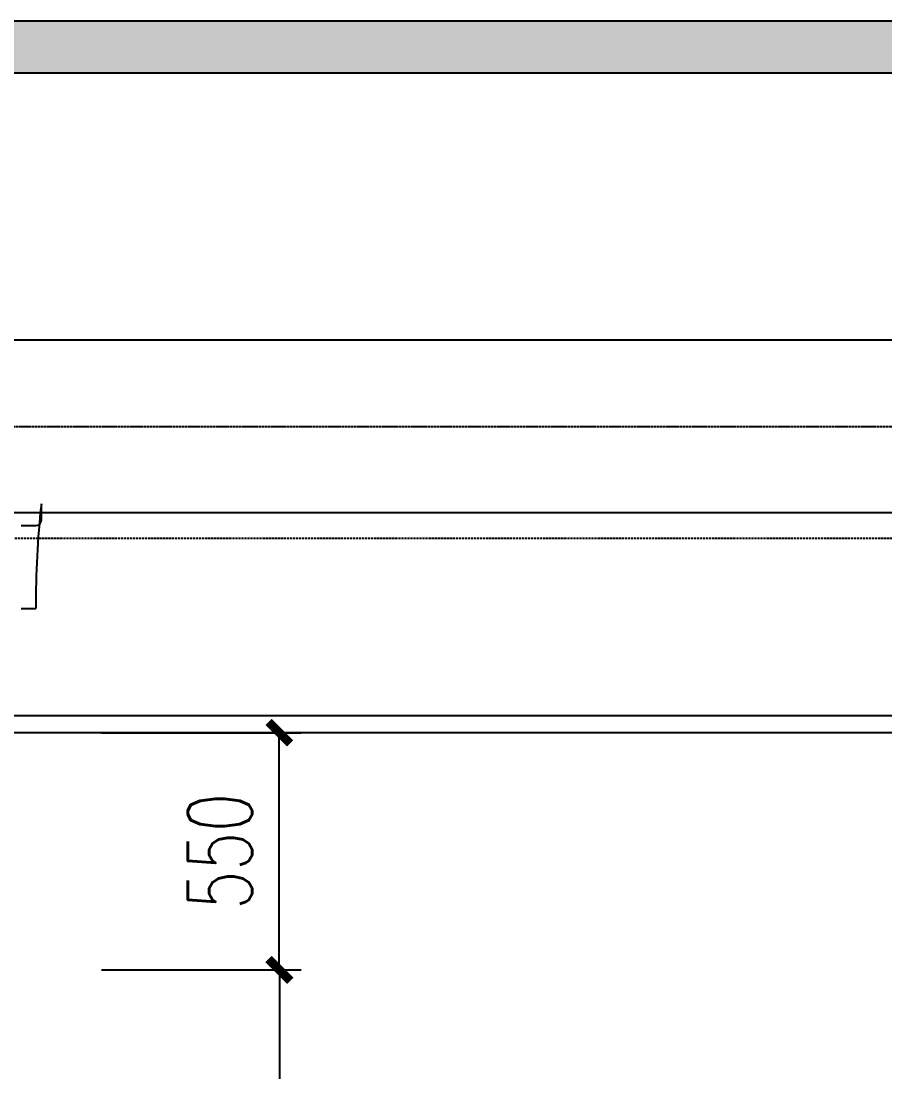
# Model space of a CAD drawing. Extents: x -1899985 to 1774885, y 556286 to 2175695.
# Drawn here: x -1658864 to -1656860, y 573261 to 575697 of the extents above; entities that cross this region are included whole.
import ezdxf

# ---------------------------------------------------------------- set-up
doc = ezdxf.new("R2010")
doc.units = 0
doc.header["$LTSCALE"] = 10
doc.header["$MEASUREMENT"] = 0
for name, pattern in [('20剖面图$0$__DASH', [0.35, 0.25, -0.1]), ('20剖面图$0$DASH', [0.35, 0.25, -0.1]), ('20剖面图$0$DOTE', [2.42, 2, -0.2, 0.02, -0.2])]:
    doc.linetypes.add(name, pattern=pattern)
doc.layers.get('Defpoints').update_dxf_attribs({"color": 210})
for name, color, linetype in [('20剖面图$0$A-AXIS-DOTE', 14, '20剖面图$0$DOTE'), ('20剖面图$0$A-LIN-V', 9, 'Continuous'), ('20剖面图$0$AS-COLN', 6, 'Continuous'), ('20剖面图$0$EWHS5T6M-3', 7, 'Continuous'), ('20剖面图$0$FHSGH10105-主梁-04', 7, 'Continuous'), ('20剖面图$0$FHSGH10105-主梁-06', 7, 'Continuous'), ('20剖面图$0$PUB_HATCH', 8, 'Continuous'), ('20剖面图$0$建-尺寸', 3, 'Continuous'), ('A-LIN-V', 9, 'Continuous')]:
    doc.layers.add(name, color=color, linetype=linetype)
doc.styles.add('20剖面图$0$A-DIM_T3', font='SIMPLEX', dxfattribs={"width": 0.705882, "bigfont": 'GBCBIG'})
doc.dimstyles.new('20剖面图$0$A-DIM&&50', dxfattribs={"dimtxt": 148.75, "dimasz": 50, "dimexe": 50, "dimexo": 50, "dimgap": 63.125, "dimtad": 1, "dimdec": 0, "dimzin": 0, "dimdsep": 46, "dimtxsty": '20剖面图$0$A-DIM_T3', "dimblk": '20剖面图$0$_ArchTick', "dimcen": 0.09, "dimclrt": 7, "dimazin": 2, "dimtfac": 1, "dimtdec": 0, "dimtix": 1, "dimtmove": 2, "dimatfit": 3, "dimfxl": 1, "dimtolj": 1, "dimtzin": 0, "dimarcsym": 0})

# ---------------------------------------------------------------- blocks, each defined once
blk = doc.blocks.new('20剖面图$0$_ArchTick')
at = {"color": 0, "linetype": 'ByBlock', "const_width": 0.4}
blk.add_lwpolyline([(-0.5, -0.5), (0.5, 0.5)], dxfattribs=at)
blk = doc.blocks.new('*D557')
at = {"layer": '20剖面图$0$建-尺寸', "color": 0, "lineweight": -2, "transparency": 16777216}
for p, q in [((-1630675, 573532.5), (-1630228.8, 573532.5)), ((-1630278.8, 568562.5), (-1630278.8, 573532.5)), ((-1630675, 568562.5), (-1630228.8, 568562.5))]:
    blk.add_line(p, q, dxfattribs=at)
at = {"layer": 'Defpoints', "color": 0, "transparency": 16777216}
for p in [(-1630725, 573532.5), (-1630278.8, 573532.5), (-1630725, 568562.5)]:
    blk.add_point(p, dxfattribs=at)
at = {"layer": '20剖面图$0$建-尺寸', "color": 0, "lineweight": -2, "transparency": 16777216, "xscale": 50, "yscale": 50, "zscale": 50}
for p, rotation in [((-1630278.8, 573532.5), 90), ((-1630278.8, 568562.5), 270)]:
    blk.add_blockref('20剖面图$0$_ArchTick', p, dxfattribs=dict(at, rotation=rotation))
at = {"layer": '20剖面图$0$建-尺寸', "color": 7, "transparency": 16777216, "insert": (-1630416.3, 571047.5), "char_height": 148.75, "attachment_point": 5, "rotation": 90, "style": '20剖面图$0$A-DIM_T3'}
blk.add_mtext('\\A1;4970', dxfattribs=at)
blk = doc.blocks.new('*D558')
at = {"layer": '20剖面图$0$建-尺寸', "color": 0, "lineweight": -2, "transparency": 16777216}
for p, q in [((-1630692, 574082.5), (-1630230, 574082.5)), ((-1630280, 573532.5), (-1630280, 574082.5)), ((-1630692, 573532.5), (-1630230, 573532.5))]:
    blk.add_line(p, q, dxfattribs=at)
at = {"layer": 'Defpoints', "color": 0, "transparency": 16777216}
for p in [(-1630742, 574082.5), (-1630280, 574082.5), (-1630742, 573532.5)]:
    blk.add_point(p, dxfattribs=at)
at = {"layer": '20剖面图$0$建-尺寸', "color": 0, "lineweight": -2, "transparency": 16777216, "xscale": 50, "yscale": 50, "zscale": 50}
for p, rotation in [((-1630280, 574082.5), 90), ((-1630280, 573532.5), 270)]:
    blk.add_blockref('20剖面图$0$_ArchTick', p, dxfattribs=dict(at, rotation=rotation))
at = {"layer": '20剖面图$0$建-尺寸', "color": 7, "transparency": 16777216, "insert": (-1630417.5, 573807.5), "char_height": 148.75, "attachment_point": 5, "rotation": 90, "style": '20剖面图$0$A-DIM_T3'}
blk.add_mtext('\\A1;550', dxfattribs=at)
blk = doc.blocks.new('20剖面图$0$5555rrrrrrrrrrr')
at = {"color": 6, "linetype": '20剖面图$0$DASH'}
blk.add_lwpolyline([(-1626650, 568562.5), (-1636625, 568562.5), (-1636625, 574792.5), (-1626650, 574792.5)], close=True, dxfattribs=at)
at = {"layer": '20剖面图$0$EWHS5T6M-3', "color": 7, "linetype": 'Continuous'}
for p, q in [((-1630831.9, 574612.8), (-1630831.9, 574575.1)), ((-1630831.9, 574612.8), (-1630831.9, 574575.1)), ((-1630879, 574562.5), (-1630844.4, 574562.5)), ((-1630879, 574562.5), (-1630844.4, 574562.5)), ((-1630879, 574370.3), (-1630844.4, 574370.3)), ((-1630879, 574370.3), (-1630844.4, 574370.3))]:
    blk.add_line(p, q, dxfattribs=at)
for centre, radius, start, end in [((-1628842.1, 574388.1), 2002.4, 173.5563, 180.5067), ((-1628842.1, 574388.1), 2002.4, 173.5563, 180.5067), ((-1630844.4, 574575.1), 12.6, 270, 0), ((-1630844.4, 574575.1), 12.6, 270, 0)]:
    blk.add_arc(centre, radius, start, end, dxfattribs=at)
at = {"layer": '20剖面图$0$FHSGH10105-主梁-04', "color": 7, "linetype": 'Continuous'}
blk.add_line((-1626775.3, 574592.5), (-1636490.7, 574592.5), dxfattribs=at)
at = {"layer": '20剖面图$0$FHSGH10105-主梁-06', "color": 7, "linetype": 'Continuous'}
for p, q in [((-1626979, 574121.8), (-1636296, 574121.8)), ((-1626985.7, 574082.5), (-1636289.3, 574082.5))]:
    blk.add_line(p, q, dxfattribs=at)
at = {"layer": '20剖面图$0$建-尺寸'}
for p1, p2, distance, picture, middle in [((-1630742, 573532.5), (-1630742, 574082.5), -461.9, '*D558', (-1630417.5, 573807.5)), ((-1630725, 568562.5), (-1630725, 573532.5), -446.2, '*D557', (-1630416.3, 571047.5))]:
    dim = blk.add_aligned_dim(p1=p1, p2=p2, distance=distance, dimstyle='20剖面图$0$A-DIM&&50', dxfattribs=at)
    dim.commit()
    dim.dimension.update_dxf_attribs({"geometry": picture, "text_midpoint": middle})
blk = doc.blocks.new('20剖面图')
at = {"layer": '20剖面图$0$PUB_HATCH'}
h = blk.add_hatch(dxfattribs=at)
h.set_pattern_fill('钢筋混凝土', color=256, scale=30, style=0)
h.set_pattern_definition([(45, (0, 0), (-53.0330086, 53.0330086), []), (50, (0, 0), (215.178055, -18.82564), [22.5, -247.5]), (355, (0, 0), (-41.6254, 225.65764), [18, -198]), (100.4514, (17.93, -1.57), (173.552815, 206.831863), [19.122057, -210.342634]), (46.1842, (0, 60), (320.172315, -49.655704), [33.75, -371.25]), (96.6356, (26.68, 55.86), (280.39881, 292.23536), [28.683086, -315.5139]), (351.1842, (0, 60), (280.398584, 292.23558), [27, -297]), (21, (30, 45), (179.072116, -120.785667), [22.5, -247.5]), (326, (30, 45), (72.9946, 217.545014), [18, -198]), (71.4514, (44.92, 34.93), (252.066789, 96.75915), [19.122057, -210.342634]), (37.5, (0, 0), (3.6479566, 99.868156), [0, -195.6, 0, -201, 0, -198.75]), (7.5, (0, 0), (78.920861, 118.3235136), [0, -114.6, 0, -191.1, 0, -75.75]), (327.5, (-66.9, 0), (160.146731, -6.7664615), [0, -75, 0, -234, 0, -310.5]), (317.5, (-96.9, 0), (174.955851, 30.031495), [0, -97.5, 0, -155.4, 0, -220.5])])
h.paths.add_polyline_path([(-1654310.4, 575577.5), (-1654310.4, 575697.5), (-1664610.4, 575697.5), (-1664610.4, 575577.5)])
at = {"layer": '20剖面图$0$A-AXIS-DOTE', "linetype": '20剖面图$0$__DASH', "ltscale": 2}
blk.add_line((-1647680.2, 574497.5), (-1670280, 574497.5), dxfattribs=at)
at = {"layer": '20剖面图$0$A-LIN-V'}
blk.add_lwpolyline([(-1654610.4, 574957.5), (-1664610.4, 574957.5)], dxfattribs=at)
at = {"layer": '20剖面图$0$AS-COLN'}
for p, q in [((-1664610.4, 575697.5), (-1654310.4, 575697.5)), ((-1664610.4, 575577.5), (-1654310.4, 575577.5))]:
    blk.add_line(p, q, dxfattribs=at)
at = {"layer": '20剖面图$0$A-LIN-V'}
blk.add_blockref('20剖面图$0$5555rrrrrrrrrrr', (-27985.4, -35), dxfattribs=at)

msp = doc.modelspace()

# ---------------------------------------------------------------- block references
at = {"layer": 'A-LIN-V'}
msp.add_blockref('20剖面图', (0, 0), dxfattribs=at)

doc.saveas('drawing.dxf')
